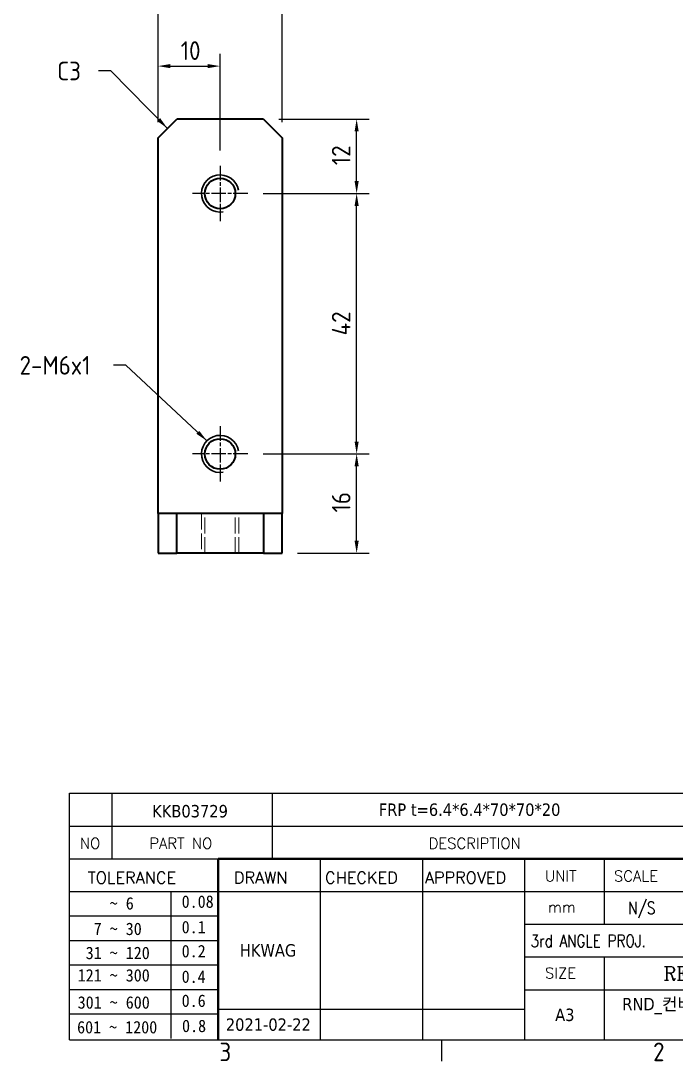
# Model space of a CAD drawing. Header units: millimetres. Extents: x 0 to 420, y 0 to 297.
# Drawn here: x 212.1 to 317.9, y 6.6 to 174.3 of the extents above; entities that cross this region are included whole.
import ezdxf
from ezdxf.enums import TextEntityAlignment as Align

# ---------------------------------------------------------------- set-up
doc = ezdxf.new("R2010")
doc.units = ezdxf.units.MM
doc.linetypes.add('CHAIN', pattern=[0.35429999999999995, 0.2362, -0.0295, 0.0591, -0.0295])
doc.linetypes.add('DASHED', pattern=[0.2067, 0.1654, -0.0413])
doc.layers.get('0').update_dxf_attribs({"color": 3, "lineweight": 25})
for name, color, linetype, lineweight in [('가려진 것(ISO)', 2, 'DASHED', 18), ('가시적인 것(ISO)', 3, 'Continuous', 40), ('가시적인 좁은 것(ISO)', 3, 'Continuous', 35), ('경계(ISO)', 7, 'Continuous', 25), ('기호(ISO)', 5, 'Continuous', 25), ('제목(ISO)', 5, 'Continuous', 50), ('중심 표식(ISO)', 1, 'Continuous', 25), ('치수(ISO)', 2, 'Continuous', 25)]:
    doc.layers.add(name, color=color, linetype=linetype, lineweight=lineweight)
doc.styles.add('HAN_291', font='')
doc.styles.add('RC_284', font='ROMANC.shx')
doc.styles.add('RC_287', font='ROMANC.shx')
doc.styles.add('RC_292', font='ROMANC.shx')
doc.styles.add('문자 텍스트_PSTEK_POSCO', font='isocp.shx')
doc.styles.add('치수 텍스트_PSTEK_POSCO', font='isocp.shx')
doc.styles.add('텍스트 스타일198', font='tahoma.ttf')
doc.styles.add('텍스트 스타일333', font='ROMANC.shx', dxfattribs={"width": 0.800000011920929})
doc.styles.get('HAN_291').set_extended_font_data('GulimChe')
doc.dimstyles.new('치수_PSTEK_POSCO', dxfattribs={"dimtxt": 3, "dimasz": 2, "dimexe": 2, "dimexo": 2.5, "dimgap": 1, "dimtad": 1, "dimrnd": 1e-08, "dimdsep": 46, "dimtxsty": '치수 텍스트_PSTEK_POSCO', "dimcen": 0.09, "dimdle": 10, "dimclrd": 7, "dimclre": 7, "dimclrt": 2, "dimadec": 1, "dimazin": 2, "dimtfac": 1, "dimtmove": 0, "dimatfit": 3, "dimfxl": 0, "dimtolj": 1, "dimlwd": -1, "dimlwe": -1, "dimarcsym": 0})
doc.dimstyles.new('치수_PSTEK_POSCO$7', dxfattribs={"dimtxt": 3, "dimasz": 2, "dimexe": 2, "dimexo": 2.5, "dimgap": 1, "dimtad": 1, "dimrnd": 1e-08, "dimdsep": 46, "dimtxsty": '치수 텍스트_PSTEK_POSCO', "dimcen": 0.09, "dimdle": 10, "dimclrd": 7, "dimclre": 7, "dimclrt": 2, "dimadec": 1, "dimazin": 2, "dimtfac": 1, "dimtmove": 0, "dimatfit": 3, "dimfxl": 0, "dimtolj": 1, "dimlwd": -1, "dimlwe": -1, "dimarcsym": 0})

# ---------------------------------------------------------------- blocks, each defined once
blk = doc.blocks.new('경계 Default Border')
at = {"layer": '경계(ISO)'}
blk.add_line((280, 10), (280, 6.599999666213989), dxfattribs=at)
at = {"layer": '경계(ISO)', "color": 2, "char_height": 3.00000011920929, "attachment_point": 7, "style": '문자 텍스트_PSTEK_POSCO'}
for s, insert in [('3', (244.1685395229535, 6.57139439638704)), ('2', (314.127739416884, 6.57139439638704))]:
    blk.add_mtext(s, dxfattribs=dict(at, insert=insert))
blk = doc.blocks.new('제목 블록 PSTEK')
at = {"color": 180}
for p, q in [((182.475792979055, 11.79100474011392), (182.4757929790549, 51.56524660363496)), ((182.4757929790549, 51.56524660363496), (372.4757929537551, 51.56524660363496)), ((189.2651435055721, 51.56524660363496), (189.2651435055722, 41.00524660363494)), ((215.2152739891528, 41.00524660363494), (215.2152739891528, 51.56524660363496)), ((182.475792979055, 46.2852466036349), (372.4757929537551, 46.28524660363492)), ((182.475792979055, 41.00524660363493), (206.451475290024, 41.00524660363493)), ((222.9401812389276, 11.79100474011392), (222.9401812389276, 41.00524660363494)), ((239.4288871878316, 11.79100474011392), (239.4288871878316, 41.00524660363494)), ((255.9175931367356, 11.79100474011392), (255.9175931367356, 41.00524660363494)), ((268.6918866058747, 41.00524660363494), (268.6918866058747, 30.44524660363498)), ((182.475792979055, 35.72524660363497), (206.451475290024, 35.72524660363497)), ((198.8621818849491, 12.02524660363491), (198.8621818849491, 35.72524660363497)), ((206.451475290024, 35.72524660363497), (372.4757929537551, 35.72524660363497)), ((182.475792979055, 31.77524660363492), (206.451475290024, 31.77524660363492)), ((255.917593136736, 30.44524660363498), (372.4757929537552, 30.44524660363501)), ((182.475792979055, 27.82524660363487), (206.451475290024, 27.82524660363487)), ((255.9175931367359, 25.16524660363502), (372.4757929537552, 25.165246603635)), ((268.6918866058744, 25.16524660363502), (268.6918866058744, 11.79100474011392)), ((182.475792979055, 23.87524660363505), (206.451475290024, 23.87524660363505)), ((182.475792979055, 19.92524660363478), (206.451475290024, 19.92524660363478)), ((255.9175931367359, 19.88524660363481), (310.0881549537553, 19.88524660363481)), ((182.475792979055, 15.97524660363496), (206.451475290024, 15.97524660363496)), ((206.451475290024, 16.74100474011396), (255.9175931367359, 16.74100474011396)), ((182.475792979055, 11.79100474011392), (372.4757929537551, 11.79100474011389))]:
    blk.add_line(p, q, dxfattribs=at)
at = {"color": 7, "lineweight": 50}
for p, q in [((206.4514752900237, 11.79100474011392), (206.4514752900237, 41.00524660363494)), ((206.451475290024, 41.00524660363494), (372.4757929537551, 41.00524660363496))]:
    blk.add_line(p, q, dxfattribs=at)
at = {"layer": '제목(ISO)', "lineweight": 18}
blk.add_line((182.475792979055, 35.72500474011393), (182.475792979055, 11.79100474011392), dxfattribs=at)
at = {"color": 2}
for s, height, style, p in [('NO', 1.742399930953979, 'RC_284', (184.135398793432, 42.62317362549192)), ('PART NO', 1.742399930953979, 'RC_284', (195.3359407378685, 42.62317362549192)), ('DESCRIPTION', 1.742399930953979, 'RC_284', (240.4025565652523, 42.62317362549192)), (' TOLERANCE', 1.899999976158142, 'RC_287', (184.0872874387979, 37.00893196870329)), ('DRAWN', 1.899999976158142, 'RC_287', (208.9766620976279, 37.00893196870329)), ('CHECKED', 1.899999976158142, 'RC_287', (223.6856844514997, 37.00893196870329)), ('APPROVED', 1.899999976158142, 'RC_287', (239.7795453577791, 37.00893196870329)), ('UNIT', 1.742399930953979, 'RC_284', (259.1652673287452, 37.34317362549218)), ('SCALE', 1.742399930953979, 'RC_284', (270.2934779252897, 37.34317362549218)), ('    ~ 6', 2.000000029802322, 'HAN_291', (183.7721304966814, 32.8176515608431)), ('0.08', 2.000000029802322, 'HAN_291', (200.5467345600617, 33.09873600004101)), ('mm', 1.742399930953979, 'RC_284', (259.6505418159997, 32.3543089683787)), ('  7 ~ 30', 2.000000029802322, 'HAN_291', (183.7721304966814, 28.70538114822415)), ('0.1', 2.000000029802322, 'HAN_291', (200.5467345600617, 28.98646558742206)), ('0.2', 2.000000029802322, 'HAN_291', (200.5467345600617, 25.10736625836028)), (' 31 ~ 120', 2.000000029802322, 'HAN_291', (183.7721304966814, 24.82628181916237)), ('REFERENCE', 2.178000062704086, 'RC_292', (278.2741065029841, 21.43214925458022)), ('121 ~ 300', 2.000000029802322, 'HAN_291', (183.7721304966814, 21.21401206133254)), ('0.4', 2.000000029802322, 'HAN_291', (200.5467345600617, 20.99509650053045)), ('SIZE', 1.742399930953979, 'RC_284', (259.1652673287452, 21.69497768947366)), ('301 ~ 600', 2.000000029802322, 'HAN_291', (183.7721304966814, 16.83491273227077)), ('0.6', 2.000000029802322, 'HAN_291', (200.5467345600617, 17.11599717146868)), ('601 ~ 1200', 2.000000029802322, 'HAN_291', (183.6802025156883, 12.84759660881125)), ('0.8', 2.000000029802322, 'HAN_291', (200.6097246063884, 13.05732192299702))]:
    blk.add_text(s, height=height, dxfattribs=dict(at, style=style)).set_placement(p)
at = {"color": 7, "style": '텍스트 스타일333', "width": 0.7999999523162842}
blk.add_text('N/S', height=2.000000029802322, dxfattribs=at).set_placement((274.7838860285014, 33.08524660363496), align=Align.MIDDLE_CENTER)
at = {"color": 2, "style": '텍스트 스타일333', "width": 0.7999999523162842}
blk.add_text('3rd ANGLE PROJ.', height=2.000000029802322, dxfattribs=at).set_placement((256.8430306642954, 26.76148381654429))
at = {"layer": '제목(ISO)', "color": 7, "style": '텍스트 스타일198'}
for tag, p in [('질량\\P3;_001', (350.3046145979153, 48.1643332325385)), ('부품_번호_001', (195.7917158270996, 47.68004260673702)), ('설명_001', (232.3492858159332, 47.92245856837096)), ('재질_001', (293.0770504037687, 47.92524658873383)), ("3._Q'TY_001", (312.7327037528258, 47.90442725317898)), ('제목_001', (337.2223155862142, 32.12933155161866)), ('부품_번호_001', (334.4509560803315, 26.8052465951949)), ('설계자_001', (209.9396160013646, 25.23446884679021)), ('프로젝트_001', (271.6304945365308, 16.57270180080504)), ('시트_크기_001', (260.807090429518, 14.83812566343425)), ('작성_날짜_001', (207.6770236384131, 13.26600473167383)), ('프로젝트_002', (286.6403537393983, 13.14882256215354))]:
    blk.add_attdef(tag, p, '', height=2.000000029802322, dxfattribs=at)
for tag, p in [('4._COLOR', (327.6805273250926, 48.92524660363493)), ('1._MODEL_NAME', (341.233897335037, 38.36524660363497)), ('점검자', (231.1845342133799, 26.23312567187446)), ('엔지니어링_승인자', (247.673240162284, 26.23312567187446)), ('점검_날짜', (231.1845342133799, 14.26600474011394)), ('엔지니어링_승인_날짜', (247.6732401622839, 14.26600474011394))]:
    blk.add_attdef(tag, text='', height=2.000000029802322, dxfattribs=at).set_placement(p, align=Align.MIDDLE_CENTER)
blk = doc.blocks.new('*D25')
at = {"layer": 'Defpoints', "color": 0}
for p in [(248.7291151854901, 104.4869317557364), (266.3003410117212, 104.4869317557364), (254.2706151855081, 88.4869317557364)]:
    blk.add_point(p, dxfattribs=at)
at = {"layer": '치수(ISO)', "color": 7}
for p, q in [((251.2291151854901, 104.4869317557364), (268.3003410117212, 104.4869317557364)), ((266.3003410117212, 90.4869317557364), (266.3003410117212, 102.4869317557364)), ((256.7706151855081, 88.4869317557364), (268.3003410117212, 88.4869317557364))]:
    blk.add_line(p, q, dxfattribs=at)
for points in [[(265.9670076783879, 102.4869317557364), (266.6336743450545, 102.4869317557364), (266.3003410117212, 104.4869317557364)], [(265.9670076783879, 90.4869317557364), (266.6336743450545, 90.4869317557364), (266.3003410117212, 88.4869317557364)]]:
    blk.add_solid(points, dxfattribs=at)
at = {"layer": '치수(ISO)', "color": 2, "insert": (263.8003410117212, 95.05252230691752), "char_height": 3, "attachment_point": 4, "rotation": 90, "style": '치수 텍스트_PSTEK_POSCO'}
blk.add_mtext('\\A1;16', dxfattribs=at)
blk = doc.blocks.new('*D26')
at = {"layer": 'Defpoints', "color": 0}
for p in [(248.7291151854901, 146.4869317557364), (266.3003410117212, 146.4869317557364), (248.7291151854901, 104.4869317557364)]:
    blk.add_point(p, dxfattribs=at)
at = {"layer": '치수(ISO)', "color": 7}
for p, q in [((251.2291151854901, 146.4869317557364), (268.3003410117212, 146.4869317557364)), ((266.3003410117212, 106.4869317557364), (266.3003410117212, 144.4869317557364)), ((251.2291151854901, 104.4869317557364), (268.3003410117212, 104.4869317557364))]:
    blk.add_line(p, q, dxfattribs=at)
for points in [[(265.9670076783879, 144.4869317557364), (266.6336743450545, 144.4869317557364), (266.3003410117212, 146.4869317557364)], [(265.9670076783879, 106.4869317557364), (266.6336743450545, 106.4869317557364), (266.3003410117212, 104.4869317557364)]]:
    blk.add_solid(points, dxfattribs=at)
at = {"layer": '치수(ISO)', "color": 2, "insert": (263.8000457361306, 123.6068431730593), "char_height": 3, "attachment_point": 4, "rotation": 90, "style": '치수 텍스트_PSTEK_POSCO'}
blk.add_mtext('\\A1;42', dxfattribs=at)
blk = doc.blocks.new('*D27')
at = {"layer": 'Defpoints', "color": 0}
for p in [(251.2706151854901, 158.4869317557364), (266.3003410117212, 158.4869317557364), (248.7291151854901, 146.4869317557364)]:
    blk.add_point(p, dxfattribs=at)
at = {"layer": '치수(ISO)', "color": 7}
for p, q in [((253.7706151854901, 158.4869317557364), (268.3003410117212, 158.4869317557364)), ((266.3003410117212, 148.4869317557364), (266.3003410117212, 156.4869317557364)), ((251.2291151854901, 146.4869317557364), (268.3003410117212, 146.4869317557364))]:
    blk.add_line(p, q, dxfattribs=at)
for points in [[(265.9670076783879, 156.4869317557364), (266.6336743450545, 156.4869317557364), (266.3003410117212, 158.4869317557364)], [(265.9670076783879, 148.4869317557364), (266.6336743450545, 148.4869317557364), (266.3003410117212, 146.4869317557364)]]:
    blk.add_solid(points, dxfattribs=at)
at = {"layer": '치수(ISO)', "color": 2, "insert": (263.8000457361306, 151.0568431730593), "char_height": 3, "attachment_point": 4, "rotation": 90, "style": '치수 텍스트_PSTEK_POSCO'}
blk.add_mtext('\\A1;12', dxfattribs=at)
blk = doc.blocks.new('*D28')
at = {"layer": 'Defpoints', "color": 0}
for p in [(244.2706151854901, 167.0284698001159), (234.2706151854901, 155.4869317557364), (244.2706151854901, 150.9454317557364)]:
    blk.add_point(p, dxfattribs=at)
at = {"layer": '치수(ISO)', "color": 7}
for p, q in [((234.2706151854901, 157.9869317557364), (234.2706151854901, 169.0284698001159)), ((244.2706151854901, 153.4454317557364), (244.2706151854901, 169.0284698001159)), ((236.2706151854901, 167.0284698001159), (242.2706151854901, 167.0284698001159))]:
    blk.add_line(p, q, dxfattribs=at)
for points in [[(236.2706151854901, 167.3618031334492), (236.2706151854901, 166.6951364667825), (234.2706151854901, 167.0284698001159)], [(242.2706151854901, 167.3618031334492), (242.2706151854901, 166.6951364667825), (244.2706151854901, 167.0284698001159)]]:
    blk.add_solid(points, dxfattribs=at)
at = {"layer": '치수(ISO)', "color": 2, "insert": (237.9194340831279, 169.5284698001159), "char_height": 3, "attachment_point": 4, "style": '치수 텍스트_PSTEK_POSCO'}
blk.add_mtext('\\A1;10', dxfattribs=at)
blk = doc.blocks.new('*D32')
at = {"layer": 'Defpoints', "color": 0}
for p in [(254.2706151854901, 178.8847589305244), (234.2706151854901, 155.4869317557364), (254.2706151854901, 155.4869317557364)]:
    blk.add_point(p, dxfattribs=at)
at = {"layer": '치수(ISO)', "color": 7}
for p, q in [((234.2706151854901, 157.9869317557364), (234.2706151854901, 180.8847589305244)), ((254.2706151854901, 157.9869317557364), (254.2706151854901, 180.8847589305244)), ((236.2706151854901, 178.8847589305244), (252.2706151854901, 178.8847589305244))]:
    blk.add_line(p, q, dxfattribs=at)
for points in [[(236.2706151854901, 179.2180922638578), (236.2706151854901, 178.5514255971911), (234.2706151854901, 178.8847589305244)], [(252.2706151854901, 179.2180922638578), (252.2706151854901, 178.5514255971911), (254.2706151854901, 178.8847589305244)]]:
    blk.add_solid(points, dxfattribs=at)
at = {"layer": '치수(ISO)', "color": 2, "insert": (242.5813435319468, 181.385054206115), "char_height": 3, "attachment_point": 4, "style": '치수 텍스트_PSTEK_POSCO'}
blk.add_mtext('\\A1;20', dxfattribs=at)

msp = doc.modelspace()

# ---------------------------------------------------------------- linework, layer by layer
at = {"layer": '가려진 것(ISO)', "ltscale": 15.48137378692627}
for p, q in [((241.2706151855054, 94.88693175573643), (241.2706151855054, 88.48693175573642)), ((241.8121151855054, 88.48693175573642), (241.8121151855054, 94.88693175573643)), ((246.7291151855054, 88.48693175573642), (246.7291151855054, 94.88693175573643)), ((247.2706151855054, 88.48693175573642), (247.2706151855054, 94.88693175573643))]:
    msp.add_line(p, q, dxfattribs=at)
at = {"layer": '가시적인 것(ISO)'}
for p, q in [((234.2706151854901, 155.4869317557364), (237.2706151854901, 158.4869317557364)), ((251.2706151854901, 158.4869317557364), (237.2706151854901, 158.4869317557364)), ((251.2706151854901, 158.4869317557364), (254.2706151854901, 155.4869317557364)), ((234.2706151854901, 94.88693175573643), (234.2706151854901, 155.4869317557364)), ((254.2706151854901, 155.4869317557364), (254.2706151854901, 94.88693175573643)), ((237.270615185509, 94.88693175573643), (234.2706151855081, 94.88693175573643)), ((234.2706151855081, 94.88693175573643), (234.2706151855081, 88.48693175573642)), ((237.270615185509, 88.48693175573642), (237.270615185509, 94.88693175573643)), ((251.270615185509, 94.88693175573643), (237.270615185509, 94.88693175573643)), ((254.2706151855081, 94.88693175573643), (251.270615185509, 94.88693175573643)), ((251.270615185509, 94.88693175573643), (251.270615185509, 88.48693175573642)), ((254.2706151855081, 88.48693175573642), (254.2706151855081, 94.88693175573643)), ((234.2706151855081, 88.48693175573642), (237.270615185509, 88.48693175573642)), ((251.270615185509, 88.48693175573642), (237.270615185509, 88.48693175573642)), ((251.270615185509, 88.48693175573642), (254.2706151855081, 88.48693175573642))]:
    msp.add_line(p, q, dxfattribs=at)
for centre in [(244.2706151854901, 146.4869317557364), (244.2706151854901, 104.4869317557364)]:
    msp.add_circle(centre, 2.4585, dxfattribs=at)
at = {"layer": '가시적인 좁은 것(ISO)'}
for centre, radius, start in [((244.2706151854901, 146.4869317557364), 3.000000000000003, 10.00000000004914), ((244.2706151854901, 104.4869317557364), 2.999999999999999, 10.00000000004881)]:
    msp.add_arc(centre, radius, start, 279.9999999999978, dxfattribs=at)
at = {"layer": '중심 표식(ISO)', "linetype": 'CHAIN', "ltscale": 9.908536911010742}
for p, q in [((244.2706151854901, 150.9454317557364), (244.2706151854901, 142.0284317557364)), ((248.7291151854901, 146.4869317557364), (239.8121151854901, 146.4869317557364)), ((244.2706151854901, 108.9454317557364), (244.2706151854901, 100.0284317557364)), ((248.7291151854901, 104.4869317557364), (239.8121151854901, 104.4869317557364))]:
    msp.add_line(p, q, dxfattribs=at)

# ---------------------------------------------------------------- block references
msp.add_blockref('경계 Default Border', (0, 0))
ref = msp.add_blockref('제목 블록 PSTEK', (37.52420704624484, -1.791004740113895))
ref.add_attrib('설계자_001', 'HKWAG', (247.4638230476094, 23.44346410667632), dxfattribs={"layer": '제목(ISO)', "color": 7, "height": 2.000000029802322, "style": '텍스트 스타일198'})
ref.add_attrib('프로젝트_001', 'RND_컨버터_2021_DC집진기', (309.1547015827755, 14.78169706069115), dxfattribs={"layer": '제목(ISO)', "color": 7, "height": 2.000000029802322, "style": '텍스트 스타일198'})
ref.add_attrib('시트_크기_001', 'A3', (298.3312974757628, 13.04712092332036), dxfattribs={"layer": '제목(ISO)', "color": 7, "height": 2.000000029802322, "style": '텍스트 스타일198'})
ref.add_attrib('작성_날짜_001', '2021-02-22', (245.201230684658, 11.47499999155994), dxfattribs={"layer": '제목(ISO)', "color": 7, "height": 2.000000029802322, "style": '텍스트 스타일198'})
ref.add_attrib('설명_001', 'FRP t=6.4*6.4*70*70*20', (269.8734928621781, 46.13145382825707), dxfattribs={"layer": '제목(ISO)', "color": 7, "height": 2.000000029802322, "style": '텍스트 스타일198'})
ref.add_attrib('부품_번호_001', 'KKB03729', (233.3159228733444, 45.88903786662313), dxfattribs={"layer": '제목(ISO)', "color": 7, "height": 2.000000029802322, "style": '텍스트 스타일198'})

# ---------------------------------------------------------------- texts
at = {"layer": '기호(ISO)', "color": 2, "insert": (217.9863981970347, 166.2433907015376), "char_height": 3.00000011920929, "attachment_point": 4, "style": '치수 텍스트_PSTEK_POSCO'}
msp.add_mtext('{C3}', dxfattribs=at)
at = {"layer": '기호(ISO)', "color": 2, "insert": (211.9276278855118, 118.7803235365241), "char_height": 3.00000011920929, "width": 14.14601982831954, "attachment_point": 4, "line_spacing_factor": 0.5250000357627869, "style": '치수 텍스트_PSTEK_POSCO'}
msp.add_mtext('{2-M6x1}', dxfattribs=at)

# ---------------------------------------------------------------- dimensions: what is measured, and where the dimension line sits
at = {"layer": '치수(ISO)', "color": 7}
for base, p2, picture, middle in [((254.2706151854901, 178.8847589305244), (254.2706151854901, 155.4869317557364), '*D32', (244.2706151854901, 178.8847589305244)), ((244.2706151854901, 167.0284698001159), (244.2706151854901, 150.9454317557364), '*D28', (239.2706151854901, 167.0284698001159))]:
    dim = msp.add_linear_dim(base=base, p1=(234.2706151854901, 155.4869317557364), p2=p2, dimstyle='치수_PSTEK_POSCO', override={"dimdec": 2, "dimtp": 0, "dimtm": -0, "dimtdec": 2, "dimtofl": 0, "dimatfit": 1}, dxfattribs=at)
    dim.commit()
    dim.dimension.update_dxf_attribs({"geometry": picture, "text_midpoint": middle, "dimtype": 160})
for base, p1, p2, picture, middle in [((266.3003410117212, 158.4869317557364), (248.7291151854901, 146.4869317557364), (251.2706151854901, 158.4869317557364), '*D27', (266.3003410117212, 152.4969317557364)), ((266.3003410117212, 146.4869317557364), (248.7291151854901, 104.4869317557364), (248.7291151854901, 146.4869317557364), '*D26', (266.3003410117212, 125.4969317557364)), ((266.3003410117212, 104.4869317557364), (254.2706151855081, 88.4869317557364), (248.7291151854901, 104.4869317557364), '*D25', (266.3003410117212, 96.47693175573642))]:
    dim = msp.add_linear_dim(base=base, p1=p1, p2=p2, angle=90, dimstyle='치수_PSTEK_POSCO', override={"dimdec": 2, "dimtp": 0, "dimtm": -0, "dimtdec": 2, "dimtofl": 0, "dimatfit": 1}, dxfattribs=at)
    dim.commit()
    dim.dimension.update_dxf_attribs({"geometry": picture, "text_midpoint": middle, "dimtype": 160})

# ---------------------------------------------------------------- leaders
at = {"layer": '기호(ISO)', "color": 7, "annotation_type": 0, "has_hookline": 1, "hookline_direction": 1}
for points, text_width in [([(235.7706151854901, 156.9869317557364), (226.6562435992755, 166.2433907015376), (224.6562435992755, 166.2433907015376)], 3.564061287635915), ([(242.1492948419302, 106.6082520992958), (229.0736477138313, 118.7803235365241), (227.0736477138313, 118.7803235365241)], 11.7761815703056)]:
    msp.add_leader(points, dimstyle='치수_PSTEK_POSCO$7', override={"dimtad": 0}, dxfattribs=dict(at, text_width=text_width))

doc.saveas('drawing.dxf')
